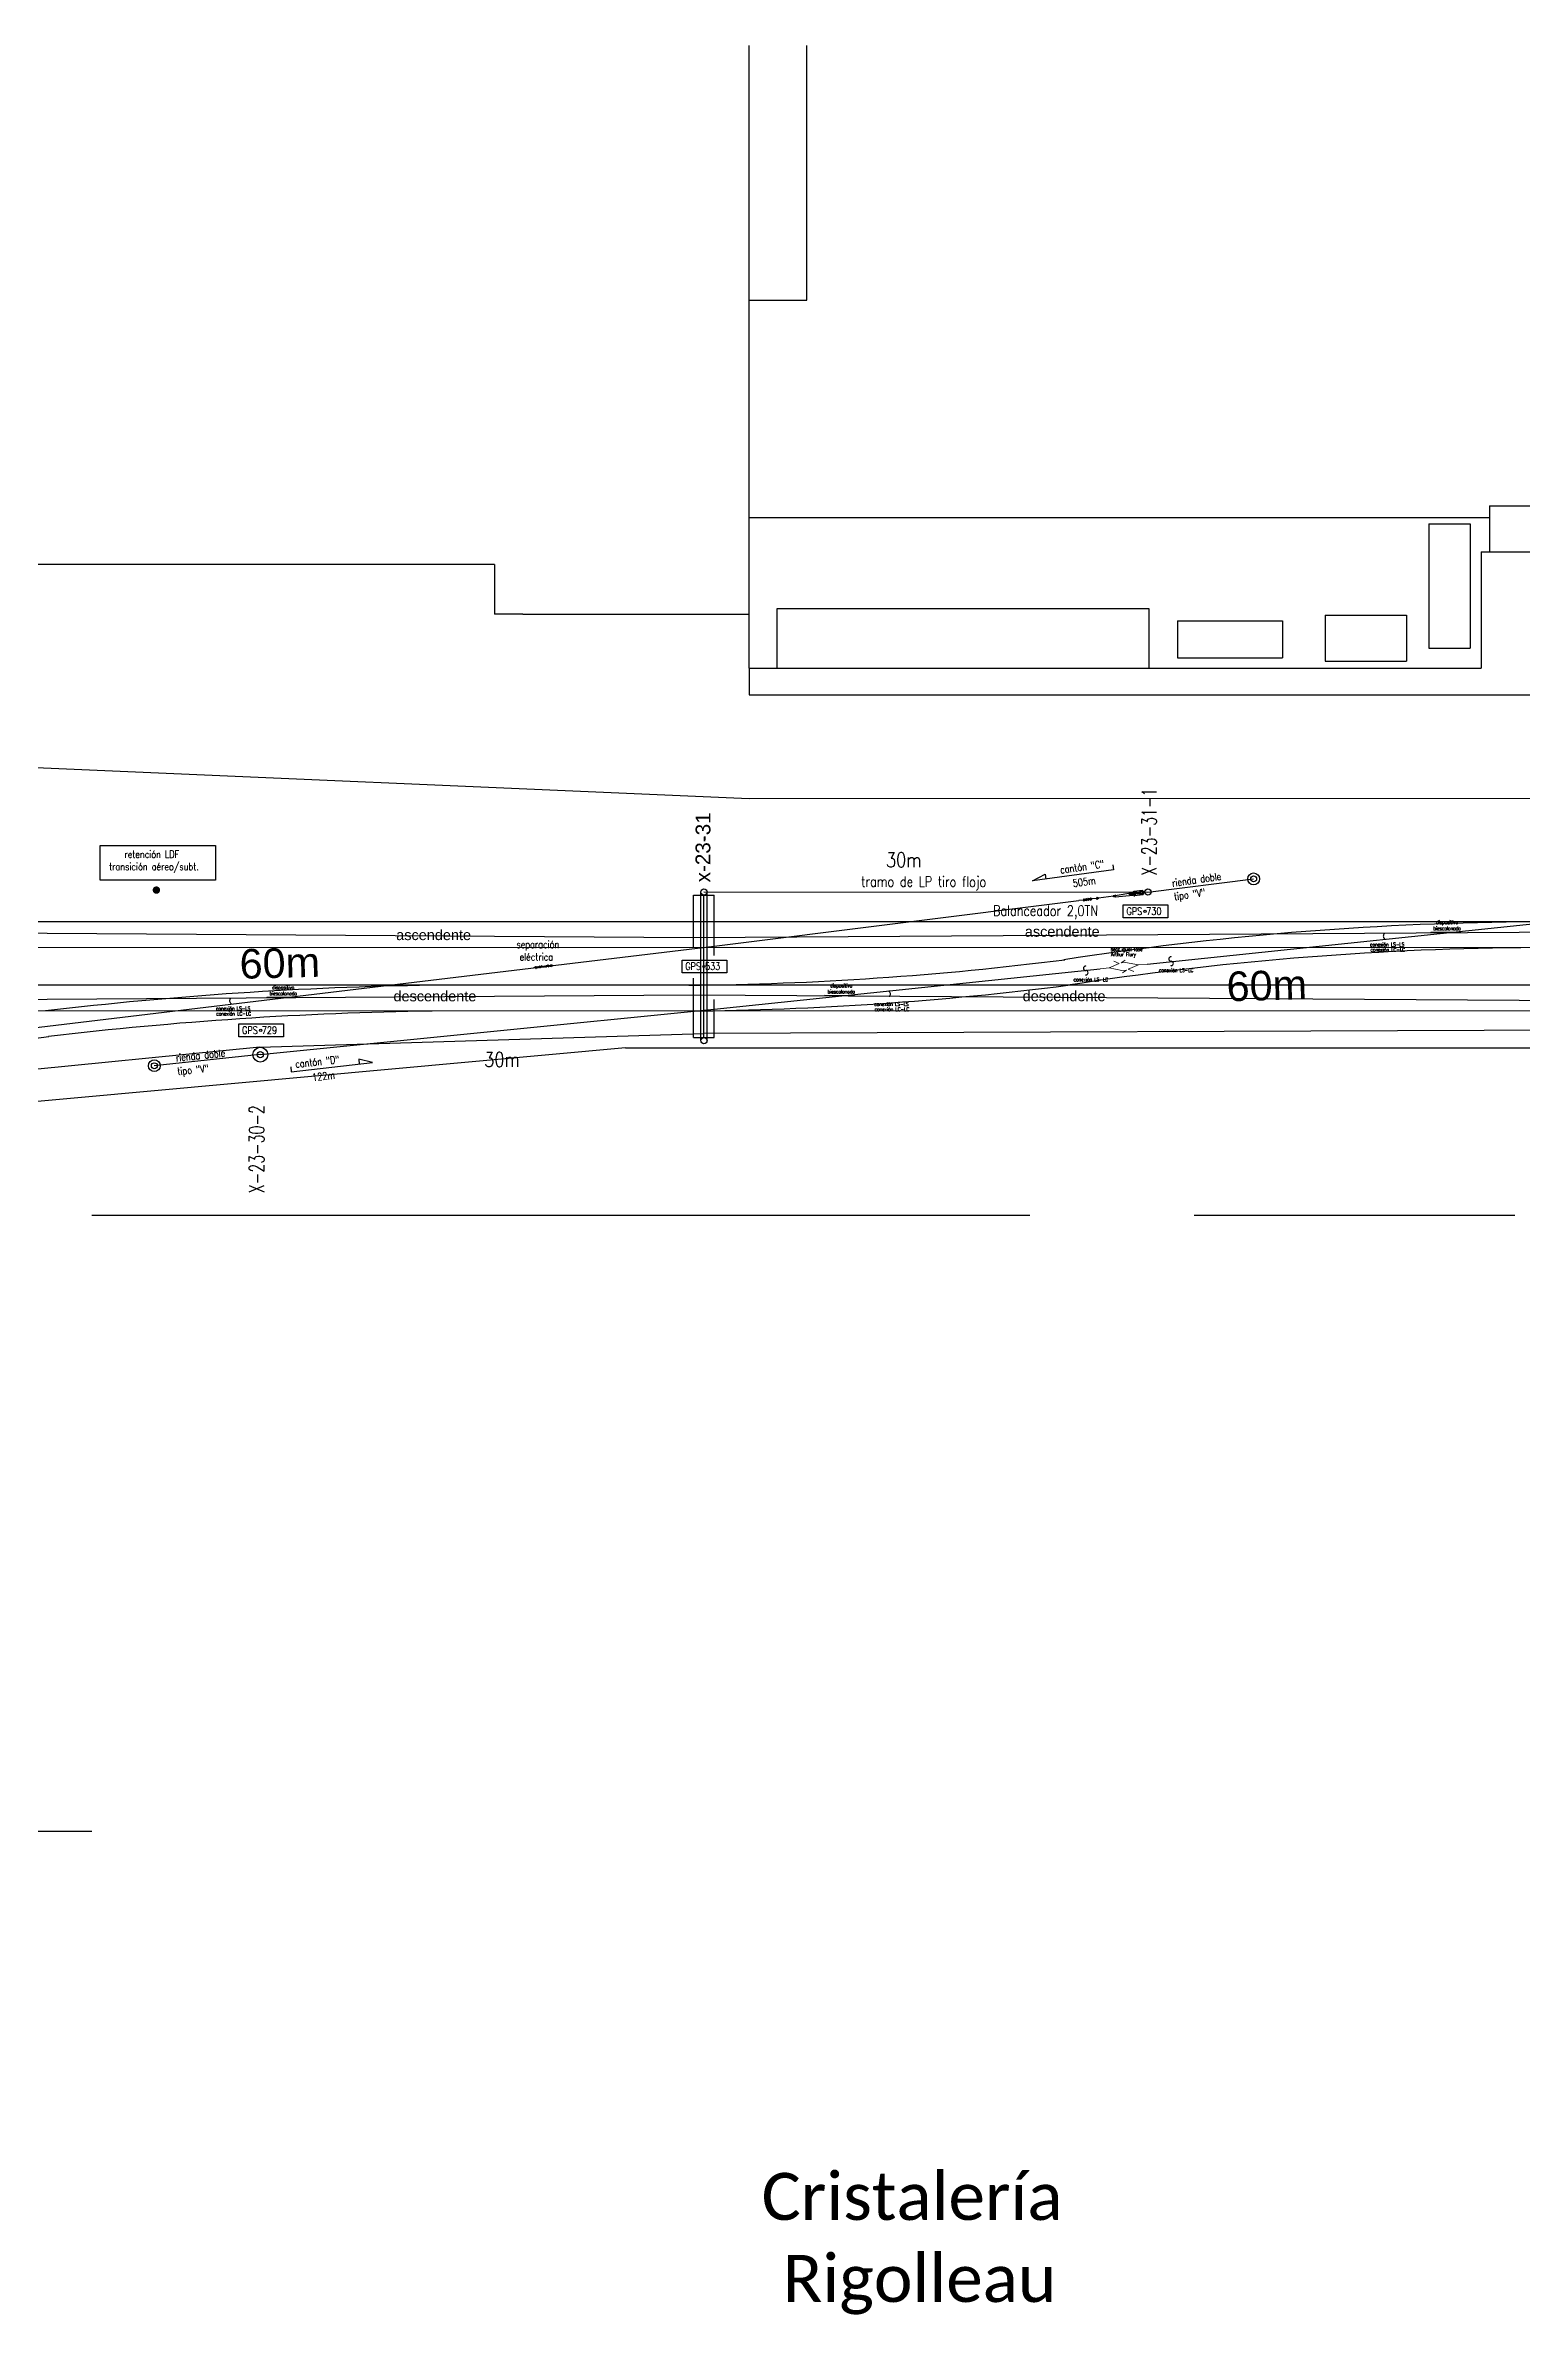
# Model space of a CAD drawing. Header units: millimetres. Extents: x 1022 to 1719, y 1617 to 1798.
# Drawn here: x 1560.1 to 1659.9, y 1619.3 to 1772.6 of the extents above; entities that cross this region are included whole.
import ezdxf

# ---------------------------------------------------------------- set-up
doc = ezdxf.new("R2010")
doc.units = ezdxf.units.MM
doc.linetypes.add('CENTER', pattern=[50.8, 31.75, -6.35, 6.35, -6.35])
doc.layers.add('02 L d C', color=7, linetype='Continuous', lineweight=5)
for name, color, linetype in [('CALLES', 8, 'Continuous'), ('EDIFICIOS', 8, 'Continuous'), ('LINEA_02', 8, 'Continuous'), ('longitud vano', 7, 'Continuous'), ('n° de postación', 1, 'Continuous'), ('pórticos', 4, 'Continuous'), ('seccionador misma fase', 7, 'Continuous'), ('textos', 7, 'Continuous'), ('Textos catenaria', 7, 'Continuous'), ('vías', 8, 'Continuous')]:
    doc.layers.add(name, color=color, linetype=linetype)
doc.styles.add('progresivas', font='calibri.ttf')
doc.styles.add('ROMANS', font='arial.ttf', dxfattribs={"width": 0.7})
doc.styles.add('SIMPLEX', font='simplex.shx', dxfattribs={"width": 0.75})
doc.linetypes.add('ZIGZAG', pattern='A,0.00254,-5.08,[131,ltypeshp.shx,S=5.08,R=0,X=-5.08,Y=0],-10.16,[131,ltypeshp.shx,S=5.08,R=180,X=5.08,Y=0],-5.08', length=20.32254)

# ---------------------------------------------------------------- blocks, each defined once
blk = doc.blocks.new('secc Arthur Flury')
at = {"layer": 'seccionador misma fase', "lineweight": 18}
for p, q in [((0, 0), (0.61, 0)), ((0.61, 0), (1.32, 0.22)), ((0.61, 0), (1.45, -0.26)), ((1.32, 0.22), (0.96, 0.42)), ((1.45, 0.26), (1.74, 0.42)), ((1.45, 0.26), (1.75, 0.26)), ((2.59, 0), (1.75, 0.26)), ((2.59, 0), (1.88, -0.22)), ((2.59, 0), (3.2, 0)), ((1.75, -0.26), (1.45, -0.26)), ((1.75, -0.26), (1.46, -0.42)), ((1.88, -0.22), (2.24, -0.42))]:
    blk.add_line(p, q, dxfattribs=at)
blk = doc.blocks.new('Separación de fase 2 aisladores orgánicos 33kV')
for p, q in [((0, 20), (0, -20)), ((7, 20), (0, 20)), ((8, 19), (8, -19)), ((67, 24), (10, 16)), ((68, 25), (68, 25)), ((69, 26), (99, 26)), ((70, -12), (70, 12)), ((150, 17), (75, 17)), ((95, 8), (95, -8)), ((95, 8), (225, 8)), ((150, 27), (100, 27)), ((100, 27), (100, 27)), ((150, 27), (150, 17)), ((169, 19), (169, 9)), ((169, 19), (229, 19)), ((169, 9), (229, 9)), ((187, 9), (187, 8)), ((203, 9), (203, 8)), ((225, 8), (225, -8)), ((229, 19), (232, 16)), ((229, 9), (229, -10)), ((232, 16), (292, 16)), ((292, 16), (292, -16)), ((297, 16), (324, 16)), ((297, 16), (297, -16)), ((327, 52), (324, 16)), ((324, 16), (324, -16)), ((332, 52), (334, 16)), ((334, 16), (356, 16)), ((334, 16), (334, -16)), ((359, 52), (356, 16)), ((356, 16), (356, -16)), ((364, 52), (366, 16)), ((366, 16), (388, 16)), ((366, 16), (366, -16)), ((391, 52), (388, 16)), ((388, 16), (388, -16)), ((396, 52), (398, 16)), ((398, 16), (420, 16)), ((398, 16), (398, -16)), ((423, 52), (420, 16)), ((420, 16), (420, -16)), ((428, 52), (430, 16)), ((430, 16), (452, 16)), ((430, 16), (430, -16)), ((455, 52), (452, 16)), ((452, 16), (452, -16)), ((460, 52), (462, 16)), ((462, 16), (484, 16)), ((462, 16), (462, -16)), ((487, 52), (484, 16)), ((484, 16), (484, -16)), ((492, 52), (494, 16)), ((494, 16), (516, 16)), ((494, 16), (494, -16)), ((519, 52), (516, 16)), ((516, 16), (516, -16)), ((524, 52), (526, 16)), ((526, 16), (553, 16)), ((526, 16), (526, -16)), ((553, 16), (553, -16)), ((558, 16), (618, 16)), ((558, 16), (558, -16)), ((634, 7), (618, 16)), ((694, 7), (634, 7)), ((642, 19), (642, 9)), ((642, 19), (702, 19)), ((642, 9), (702, 9)), ((668, 0), (668, 0)), ((694, 7), (694, -7)), ((702, 19), (705, 16)), ((702, 9), (702, -10)), ((705, 16), (765, 16)), ((765, 16), (765, -16)), ((770, 16), (797, 16)), ((770, 16), (770, -16)), ((800, 52), (797, 16)), ((797, 16), (797, -16)), ((805, 52), (807, 16)), ((807, 16), (829, 16)), ((807, 16), (807, -16)), ((832, 52), (829, 16)), ((829, 16), (829, -16)), ((837, 52), (839, 16)), ((839, 16), (861, 16)), ((839, 16), (839, -16)), ((864, 52), (861, 16)), ((861, 16), (861, -16)), ((869, 52), (871, 16)), ((871, 16), (893, 16)), ((871, 16), (871, -16)), ((896, 52), (893, 16)), ((893, 16), (893, -16)), ((901, 52), (903, 16)), ((903, 16), (925, 16)), ((903, 16), (903, -16)), ((928, 52), (925, 16)), ((925, 16), (925, -16)), ((933, 52), (935, 16)), ((935, 16), (957, 16)), ((935, 16), (935, -16)), ((960, 52), (957, 16)), ((957, 16), (957, -16)), ((965, 52), (967, 16)), ((967, 16), (989, 16)), ((967, 16), (967, -16)), ((992, 52), (989, 16)), ((989, 16), (989, -16)), ((997, 52), (999, 16)), ((999, 16), (1026, 16)), ((999, 16), (999, -16)), ((1026, 16), (1026, -16)), ((1031, 16), (1091, 16)), ((1031, 16), (1031, -16)), ((1107, 7), (1091, 16)), ((1167, 7), (1107, 7)), ((1116, 27), (1116, 17)), ((1116, 27), (1166, 27)), ((1116, 17), (1131, 17)), ((1130, 27), (1130, 17)), ((1141, 0), (1141, 0)), ((1151, 17), (1191, 17)), ((1152, 27), (1152, 17)), ((1166, 27), (1166, 27)), ((1197, 26), (1167, 26)), ((1167, 7), (1167, -7)), ((1196, -12), (1196, 12)), ((1198, 25), (1198, 25)), ((1199, 24), (1256, 16)), ((1258, 19), (1258, -19)), ((1259, 20), (1266, 20)), ((1266, 20), (1266, -20)), ((7, -20), (0, -20)), ((67, -24), (10, -16)), ((68, -25), (68, -25)), ((69, -26), (99, -26)), ((150, -17), (75, -17)), ((95, -8), (225, -8)), ((100, -28), (100, -27)), ((150, -28), (100, -28)), ((150, -28), (150, -17)), ((169, -10), (169, -20)), ((169, -10), (229, -10)), ((169, -20), (229, -20)), ((187, -8), (187, -10)), ((187, -20), (187, -31)), ((187, -31), (203, -31)), ((203, -8), (203, -10)), ((203, -20), (203, -31)), ((229, -20), (232, -16)), ((232, -16), (292, -16)), ((297, -16), (324, -16)), ((327, -53), (324, -16)), ((332, -53), (334, -16)), ((334, -16), (356, -16)), ((359, -53), (356, -16)), ((364, -53), (366, -16)), ((366, -16), (388, -16)), ((391, -53), (388, -16)), ((396, -53), (398, -16)), ((398, -16), (420, -16)), ((423, -53), (420, -16)), ((428, -53), (430, -16)), ((430, -16), (452, -16)), ((455, -53), (452, -16)), ((460, -53), (462, -16)), ((462, -16), (484, -16)), ((487, -53), (484, -16)), ((492, -53), (494, -16)), ((494, -16), (516, -16)), ((519, -53), (516, -16)), ((524, -53), (526, -16)), ((526, -16), (553, -16)), ((558, -16), (618, -16)), ((634, -7), (618, -16)), ((694, -7), (634, -7)), ((642, -10), (642, -20)), ((642, -10), (702, -10)), ((642, -20), (702, -20)), ((660, -20), (660, -31)), ((660, -31), (676, -31)), ((676, -20), (676, -31)), ((702, -20), (705, -16)), ((705, -16), (765, -16)), ((770, -16), (797, -16)), ((800, -53), (797, -16)), ((805, -53), (807, -16)), ((807, -16), (829, -16)), ((832, -53), (829, -16)), ((837, -53), (839, -16)), ((839, -16), (861, -16)), ((864, -53), (861, -16)), ((869, -53), (871, -16)), ((871, -16), (893, -16)), ((896, -53), (893, -16)), ((901, -53), (903, -16)), ((903, -16), (925, -16)), ((928, -53), (925, -16)), ((933, -53), (935, -16)), ((935, -16), (957, -16)), ((960, -53), (957, -16)), ((965, -53), (967, -16)), ((967, -16), (989, -16)), ((992, -53), (989, -16)), ((997, -53), (999, -16)), ((999, -16), (1026, -16)), ((1031, -16), (1091, -16)), ((1107, -7), (1091, -16)), ((1167, -7), (1107, -7)), ((1116, -28), (1116, -17)), ((1116, -17), (1131, -17)), ((1116, -28), (1166, -28)), ((1130, -28), (1130, -17)), ((1151, -17), (1191, -17)), ((1152, -28), (1152, -17)), ((1166, -28), (1166, -27)), ((1197, -26), (1167, -26)), ((1198, -25), (1198, -25)), ((1199, -24), (1256, -16)), ((1259, -20), (1266, -20))]:
    blk.add_line(p, q)
at = {"linetype": 'Continuous'}
for p, q in [((110, 40), (108, 39)), ((108, 28), (108, 39)), ((142, 28), (108, 28)), ((110, 40), (140, 40)), ((110, 28), (110, 27)), ((116, 28), (116, 39)), ((116, 17), (116, 8)), ((134, 28), (134, 39)), ((134, 8), (134, 17)), ((142, 39), (140, 40)), ((140, 27), (140, 28)), ((142, 28), (142, 39)), ((1124, 39), (1126, 40)), ((1124, 28), (1124, 39)), ((1124, 28), (1158, 28)), ((1156, 40), (1126, 40)), ((1126, 27), (1126, 28)), ((1131, -28), (1131, 27)), ((1132, 28), (1132, 39)), ((1132, -28), (1132, 27)), ((1150, 28), (1150, 39)), ((1150, 27), (1150, -28)), ((1151, 27), (1151, -28)), ((1156, 40), (1158, 39)), ((1156, 28), (1156, 27)), ((1158, 28), (1158, 39)), ((108, -29), (110, -28)), ((108, -29), (108, -42)), ((108, -42), (110, -44)), ((110, -44), (140, -44)), ((115, -44), (115, -70)), ((115, -70), (135, -70)), ((115, -70), (116, -72)), ((115, -70), (116, -72)), ((116, -8), (116, -17)), ((116, -42), (116, -29)), ((116, -44), (116, -71)), ((116, -72), (134, -72)), ((123, -60), (127, -60)), ((123, -64), (127, -64)), ((134, -17), (134, -8)), ((134, -42), (134, -29)), ((134, -71), (134, -44)), ((134, -72), (135, -70)), ((135, -70), (135, -44)), ((140, -28), (142, -29)), ((140, -44), (142, -42)), ((142, -29), (142, -42)), ((1126, -28), (1124, -29)), ((1124, -29), (1124, -42)), ((1126, -44), (1124, -42)), ((1156, -44), (1126, -44)), ((1131, -70), (1131, -44)), ((1151, -70), (1131, -70)), ((1132, -72), (1131, -70)), ((1132, -42), (1132, -29)), ((1132, -71), (1132, -44)), ((1150, -72), (1132, -72)), ((1143, -60), (1139, -60)), ((1143, -64), (1139, -64)), ((1149, -42), (1149, -29)), ((1150, -44), (1150, -71)), ((1151, -70), (1150, -72)), ((1151, -70), (1150, -72)), ((1151, -44), (1151, -70)), ((1158, -29), (1156, -28)), ((1158, -42), (1156, -44)), ((1158, -29), (1158, -42))]:
    blk.add_line(p, q, dxfattribs=at)
at = {"linetype": 'CENTER'}
for p, q in [((119, -62), (131, -62)), ((1147, -62), (1135, -62))]:
    blk.add_line(p, q, dxfattribs=at)
for centre in [(195, 0), (668, 0)]:
    blk.add_circle(centre, 0.195)
for centre, radius, start, end in [((7, 19), 1, 359.99999, 89.99999), ((10, 18), 2, 179.99999, 275.49999), ((67, 25), 1, 275.49999, 359.99999), ((69, 25), 1, 89.99999, 179.99999), ((75, 12), 5, 89.99999, 179.99999), ((99, 27), 1, 269.99999, 349.99999), ((195, 19), 13.6, 359.99999, 179.99999), ((295, 16), 2.5, 359.99999, 179.99999), ((329, 52), 2.5, 359.99999, 179.99999), ((361, 52), 2.5, 359.99999, 179.99999), ((393, 52), 2.5, 359.99999, 179.99999), ((425, 52), 2.5, 359.99999, 179.99999), ((457, 52), 2.5, 359.99999, 179.99999), ((489, 52), 2.5, 359.99999, 179.99999), ((521, 52), 2.5, 359.99999, 179.99999), ((556, 16), 2.5, 359.99999, 179.99999), ((668, 19), 13.6, 359.99999, 179.99999), ((768, 16), 2.5, 359.99999, 179.99999), ((802, 52), 2.5, 359.99999, 179.99999), ((834, 52), 2.5, 359.99999, 179.99999), ((866, 52), 2.5, 359.99999, 179.99999), ((898, 52), 2.5, 359.99999, 179.99999), ((930, 52), 2.5, 359.99999, 179.99999), ((962, 52), 2.5, 359.99999, 179.99999), ((994, 52), 2.5, 359.99999, 179.99999), ((1029, 16), 2.5, 359.99999, 179.99999), ((1167, 27), 1, 189.99999, 269.99999), ((1191, 12), 5, 359.99999, 89.99999), ((1197, 25), 1, 359.99999, 89.99999), ((1199, 25), 1, 179.99999, 264.49999), ((1256, 18), 2, 264.49999, 359.99999), ((1259, 19), 1, 89.99999, 179.99999), ((7, -19), 1, 269.99999, 359.99999), ((10, -18), 2, 84.49999, 179.99999), ((67, -25), 1, 359.99999, 84.49999), ((69, -25), 1, 179.99999, 269.99999), ((75, -12), 5, 179.99999, 269.99999), ((99, -27), 1, 9.99999, 89.99999), ((295, -16), 2.5, 179.99999, 359.99999), ((329, -53), 2.5, 179.99999, 359.99999), ((361, -53), 2.5, 179.99999, 359.99999), ((393, -53), 2.5, 179.99999, 359.99999), ((425, -53), 2.5, 179.99999, 359.99999), ((457, -53), 2.5, 179.99999, 359.99999), ((489, -53), 2.5, 179.99999, 359.99999), ((521, -53), 2.5, 179.99999, 359.99999), ((556, -16), 2.5, 179.99999, 359.99999), ((768, -16), 2.5, 179.99999, 359.99999), ((802, -53), 2.5, 179.99999, 359.99999), ((834, -53), 2.5, 179.99999, 359.99999), ((866, -53), 2.5, 179.99999, 359.99999), ((898, -53), 2.5, 179.99999, 359.99999), ((930, -53), 2.5, 179.99999, 359.99999), ((962, -53), 2.5, 179.99999, 359.99999), ((994, -53), 2.5, 179.99999, 359.99999), ((1029, -16), 2.5, 179.99999, 359.99999), ((1167, -27), 1, 89.99999, 169.99999), ((1191, -12), 5, 269.99999, 359.99999), ((1197, -25), 1, 269.99999, 359.99999), ((1199, -25), 1, 95.49999, 179.99999), ((1256, -18), 2, 359.99999, 95.49999), ((1259, -19), 1, 179.99999, 269.99999)]:
    blk.add_arc(centre, radius, start, end)
at = {"linetype": 'Continuous'}
for centre, radius, start, end in [((112, -35), 7.55, 55.61574, 124.38424), ((112, -36), 7.55, 235.61574, 304.38424), ((125, -56), 28.2, 72.41204, 107.58795), ((125, -15), 28.2, 252.41204, 287.58795), ((123, -62), 2, 89.74766, 270.25236), ((127, -62), 2, 269.64313, 90.00001), ((138, -35), 7.55, 55.61574, 124.38424), ((138, -36), 7.55, 235.61574, 304.38424), ((1128, -35), 7.55, 55.61574, 124.38424), ((1128, -36), 7.55, 235.61574, 304.38424), ((1141, -56), 28.2, 72.41204, 107.58795), ((1141, -15), 28.2, 252.41204, 287.58795), ((1139, -62), 2, 89.99998, 270.35685), ((1143, -62), 2, 269.74763, 90.25233), ((1154, -35), 7.55, 55.61574, 124.38424), ((1154, -36), 7.55, 235.61574, 304.38424)]:
    blk.add_arc(centre, radius, start, end, dxfattribs=at)
for points, knots in [([(108, 39), (108, 39), (109, 39), (110, 40), (111, 40), (112, 40)], [0, 0, 0, 0, 0.211362, 0.6030755, 1, 1, 1, 1]), ([(112, 40), (112, 40), (114, 40), (115, 39), (116, 39)], [0, 0, 0, 0, 0.2323679, 1, 1, 1, 1]), ([(116, 39), (118, 39), (121, 40), (124, 40), (125, 40)], [0, 0, 0, 0, 0.4954575, 1, 1, 1, 1]), ([(125, 40), (125, 40), (127, 40), (130, 40), (132, 39), (134, 39)], [0, 0, 0, 0, 0.0700982, 0.5307884, 1, 1, 1, 1]), ([(134, 39), (134, 39), (136, 40), (137, 40), (138, 40)], [0, 0, 0, 0, 0.4954609, 1, 1, 1, 1]), ([(138, 40), (138, 40), (139, 40), (140, 40), (142, 39), (142, 39)], [0, 0, 0, 0, 0.0700963, 0.5307897, 1, 1, 1, 1]), ([(1128, 40), (1128, 40), (1127, 40), (1126, 40), (1124, 39), (1124, 39)], [0, 0, 0, 0, 0.0700963, 0.5307897, 1, 1, 1, 1]), ([(1132, 39), (1132, 39), (1130, 40), (1129, 40), (1128, 40)], [0, 0, 0, 0, 0.4954609, 1, 1, 1, 1]), ([(1141, 40), (1141, 40), (1139, 40), (1136, 40), (1134, 39), (1132, 39)], [0, 0, 0, 0, 0.0700982, 0.5307884, 1, 1, 1, 1]), ([(1150, 39), (1148, 39), (1145, 40), (1142, 40), (1141, 40)], [0, 0, 0, 0, 0.4954575, 1, 1, 1, 1]), ([(1154, 40), (1154, 40), (1152, 40), (1151, 39), (1150, 39)], [0, 0, 0, 0, 0.2323679, 1, 1, 1, 1]), ([(1158, 39), (1158, 39), (1157, 39), (1156, 40), (1155, 40), (1154, 40)], [0, 0, 0, 0, 0.211362, 0.6030755, 1, 1, 1, 1])]:
    blk.add_open_spline(points, degree=3, knots=knots, dxfattribs=at)
blk = doc.blocks.new('biescalonado')
at = {"color": 4}
for p, q in [((0.03, 0.04), (0, 0)), ((1.7, -1.06), (1.67, -1.1))]:
    blk.add_line(p, q, dxfattribs=at)
at = {"color": 4, "const_width": 0.0125}
for points in [[(-0.01, 0, 1), (0.01, 0, 1)], [(1.66, -1.1, 1), (1.67, -1.1, 1)]]:
    blk.add_lwpolyline(points, format="xyb", close=True, dxfattribs=at)
at = {"layer": '02 L d C', "color": 4}
blk.add_line((0.03, 0.04), (1.7, -1.06), dxfattribs=at)
blk = doc.blocks.new('Balanceador vista superior')
at = {"color": 3}
for p, q in [((-0.89, -0.32), (-0.95, 0.05)), ((-0.37, 0.09), (-0.94, 0.02)), ((-0.26, 0.01), (-0.55, -0.03)), ((-0.49, 0.06), (-0.54, 0.05)), ((-0.49, 0.05), (-0.54, 0.04)), ((-0.54, 0.04), (-0.53, -0.02)), ((-0.36, 0), (-0.49, 0.06)), ((-0.48, -0.01), (-0.49, 0.05)), ((-0.36, 0), (-0.37, 0.09)), ((-0.28, 0.01), (-0.37, 0.09)), ((-0.3, -0.1), (-0.31, 0.01)), ((-0.25, -0.09), (-0.26, 0.01)), ((-4.64, -0.67), (-4.65, -0.67)), ((-4.63, -0.66), (-4.64, -0.66)), ((-4.64, -0.67), (-4.64, -0.66)), ((-4.63, -0.67), (-4.64, -0.67)), ((-4.34, -0.63), (-4.63, -0.67)), ((-4.35, -0.62), (-4.34, -0.62)), ((-4.35, -0.63), (-4.34, -0.63)), ((-4.34, -0.62), (-4.32, -0.62)), ((-4.33, -0.62), (-4.34, -0.62)), ((-4.34, -0.63), (-4.34, -0.62)), ((-4.33, -0.63), (-4.34, -0.63)), ((-4.31, -0.69), (-4.33, -0.56)), ((-4.24, -0.58), (-4.28, -0.58)), ((-4.23, -0.64), (-4.27, -0.65)), ((-4.19, -0.59), (-4.22, -0.6)), ((-4.18, -0.61), (-4.22, -0.62)), ((-4.17, -0.67), (-4.19, -0.54)), ((-4.19, -0.6), (-4.18, -0.6)), ((-4.1, -0.56), (-4.13, -0.56)), ((-4.09, -0.62), (-4.12, -0.63)), ((-4.04, -0.57), (-4.08, -0.58)), ((-4.04, -0.59), (-4.07, -0.6)), ((-4.05, -0.58), (-4.03, -0.58)), ((-4.02, -0.65), (-4.04, -0.52)), ((-3.95, -0.54), (-3.99, -0.54)), ((-3.95, -0.6), (-3.98, -0.61)), ((-3.9, -0.55), (-3.93, -0.56)), ((-3.9, -0.57), (-3.93, -0.58)), ((-3.88, -0.62), (-3.9, -0.5)), ((-3.9, -0.56), (-3.89, -0.56)), ((-3.81, -0.52), (-3.84, -0.52)), ((-3.8, -0.58), (-3.83, -0.58)), ((-3.75, -0.53), (-3.79, -0.54)), ((-3.75, -0.55), (-3.78, -0.56)), ((-3.47, -0.5), (-3.76, -0.54)), ((-3.46, -0.49), (-3.47, -0.5)), ((-3.46, -0.5), (-3.47, -0.5)), ((-3.46, -0.49), (-3.46, -0.49)), ((-3.46, -0.5), (-3.45, -0.5)), ((-3.46, -0.5), (-3.46, -0.5)), ((-3.44, -0.56), (-3.45, -0.43)), ((-3.37, -0.45), (-3.4, -0.46)), ((-3.36, -0.52), (-3.39, -0.52)), ((-3.31, -0.47), (-3.35, -0.47)), ((-3.31, -0.49), (-3.34, -0.49)), ((-2.31, -0.33), (-3.32, -0.48)), ((-2.23, -0.3), (-2.34, -0.31)), ((-2.34, -0.32), (-2.34, -0.31)), ((-2.3, -0.31), (-2.34, -0.32)), ((-2.23, -0.35), (-2.34, -0.36)), ((-2.29, -0.35), (-2.34, -0.36)), ((-2.34, -0.36), (-2.34, -0.36)), ((-2.32, -0.37), (-2.33, -0.3)), ((-2.29, -0.35), (-2.3, -0.31)), ((-2.23, -0.36), (-2.24, -0.28)), ((-2.21, -0.27), (-1.01, -0.05)), ((-2.2, -0.37), (-0.98, -0.23)), ((-2.18, -0.36), (-2.19, -0.27)), ((-0.6, -0.05), (-1.25, -0.14)), ((-0.59, -0.09), (-1.25, -0.18)), ((-1.24, -0.22), (-1.25, -0.14)), ((-0.59, -0.13), (-1.24, -0.22)), ((-0.86, -0.01), (-1.01, -0.03)), ((-1, -0.1), (-1.01, -0.03)), ((-0.86, -0.03), (-1, -0.08)), ((-0.98, -0.25), (-0.99, -0.18)), ((-0.83, -0.22), (-0.98, -0.21)), ((-0.83, -0.23), (-0.98, -0.25)), ((-0.33, -0.19), (-0.9, -0.28)), ((-0.85, -0.08), (-0.86, -0.01)), ((-0.83, -0.23), (-0.84, -0.16)), ((-0.59, -0.13), (-0.6, -0.05)), ((-0.54, -0.13), (-0.55, -0.03)), ((-0.25, -0.09), (-0.54, -0.13)), ((-0.53, -0.02), (-0.48, -0.01)), ((-0.52, -0.14), (-0.46, -0.13)), ((-0.51, -0.19), (-0.52, -0.14)), ((-0.46, -0.18), (-0.51, -0.19)), ((-0.46, -0.19), (-0.51, -0.2)), ((-0.34, -0.1), (-0.46, -0.19)), ((-0.46, -0.13), (-0.46, -0.18)), ((-0.33, -0.19), (-0.34, -0.1)), ((-0.33, -0.19), (-0.27, -0.09)), ((-0.23, -0.03), (-0.26, -0.01)), ((-0.25, -0.06), (-0.23, -0.03)), ((-0.21, -0.03), (-0.23, -0.03))]:
    blk.add_line(p, q, dxfattribs=at)
blk.add_circle((0, 0), 0.00196, dxfattribs=at)
for centre, radius, start, end in [((-4.33, -0.63), 0.0672, 54.834, 92.1887), ((-4.33, -0.62), 0.0672, 284.2073, 321.5619), ((-4.33, -0.63), 0.0739, 11.7462, 52.4887), ((-4.33, -0.62), 0.0739, 323.9072, 4.6497), ((-4.25, -0.62), 0.038, 11.453, 73.3746), ((-4.26, -0.61), 0.038, 303.0213, 4.9429), ((-4.18, -0.6), 0.0672, 54.834, 92.1887), ((-4.18, -0.6), 0.0672, 284.2073, 321.5619), ((-4.19, -0.61), 0.0739, 11.7462, 52.4887), ((-4.19, -0.6), 0.0739, 323.9072, 4.6497), ((-4.11, -0.59), 0.038, 11.453, 73.3746), ((-4.11, -0.59), 0.038, 303.0213, 4.9429), ((-4.04, -0.58), 0.0672, 54.834, 92.1887), ((-4.04, -0.58), 0.0672, 284.2073, 321.5619), ((-4.04, -0.59), 0.0739, 11.7462, 52.4887), ((-4.05, -0.58), 0.0739, 323.9072, 4.6497), ((-3.97, -0.57), 0.038, 11.453, 73.3746), ((-3.97, -0.57), 0.038, 303.0213, 4.9429), ((-3.89, -0.56), 0.0672, 54.834, 92.1887), ((-3.89, -0.56), 0.0672, 284.2073, 321.5619), ((-3.9, -0.57), 0.0739, 11.7462, 52.4887), ((-3.9, -0.56), 0.0739, 323.9072, 4.6497), ((-3.82, -0.55), 0.038, 11.453, 73.3746), ((-3.82, -0.55), 0.038, 303.0213, 4.9429), ((-3.45, -0.5), 0.0672, 54.834, 92.1887), ((-3.45, -0.5), 0.0672, 284.2073, 321.5619), ((-3.46, -0.5), 0.0739, 11.7462, 52.4887), ((-3.46, -0.49), 0.0739, 323.9072, 4.6497), ((-3.38, -0.49), 0.038, 11.453, 73.3746), ((-3.38, -0.48), 0.038, 303.0213, 4.9429), ((-2.21, -0.28), 0.024, 8.198, 188.198), ((-2.2, -0.36), 0.024, 188.198, 8.198)]:
    blk.add_arc(centre, radius, start, end, dxfattribs=at)

msp = doc.modelspace()

# ---------------------------------------------------------------- linework, layer by layer
at = {"color": 7}
for p, q in [((1632.24, 1716.935), (1626.771, 1716.18)), ((1626.771, 1716.18), (1627.612, 1716.642)), ((1627.612, 1716.642), (1627.659, 1716.303)), ((1632.193, 1717.275), (1632.24, 1716.935)), ((1582.162, 1703.898), (1581.232, 1704.137)), ((1581.232, 1704.137), (1581.271, 1703.797)), ((1576.638, 1703.615), (1576.676, 1703.274)), ((1576.676, 1703.274), (1582.162, 1703.898))]:
    msp.add_line(p, q, dxfattribs=at)
for p, q in [((1634.561, 1715.425), (1641.706, 1716.314)), ((1632.898, 1714.55), (1635.91, 1714.55)), ((1632.898, 1713.688), (1632.898, 1714.55)), ((1635.91, 1713.687), (1632.898, 1713.688)), ((1635.91, 1714.55), (1635.91, 1713.687)), ((1654.669, 1712.716), (1654.669, 1712.666)), ((1603.087, 1710.828), (1606.098, 1710.828)), ((1603.087, 1709.965), (1603.087, 1710.828)), ((1606.098, 1710.828), (1606.098, 1709.965)), ((1606.098, 1709.965), (1603.087, 1709.965)), ((1576.021, 1708.317), (1576.021, 1708.267)), ((1613.73, 1708.439), (1613.73, 1708.389)), ((1573.136, 1706.509), (1576.147, 1706.509)), ((1573.136, 1705.646), (1573.136, 1706.509)), ((1576.147, 1705.646), (1573.136, 1705.646)), ((1574.561, 1704.937), (1604.561, 1705.875)), ((1576.147, 1706.509), (1576.147, 1705.646)), ((1665.239, 1706.095), (1604.561, 1705.875)), ((1574.561, 1704.937), (1544.561, 1701.972)), ((1574.583, 1704.438), (1567.422, 1703.685))]:
    msp.add_line(p, q)
at = {"color": 11, "linetype": 'ZIGZAG', "ltscale": 0.02}
msp.add_line((1604.561, 1715.435), (1634.561, 1715.425), dxfattribs=at)
msp.add_lwpolyline([(1563.762, 1718.561), (1571.545, 1718.561), (1571.545, 1716.219), (1563.762, 1716.219)], close=True)
at = {"color": 7, "const_width": 0.25}
msp.add_lwpolyline([(1567.436, 1715.556, 1), (1567.686, 1715.556, 1)], format="xyb", close=True, dxfattribs=at)
at = {"color": 3}
for points in [[(1634.523, 1710.561), (1665.94, 1713.843), (1695.24, 1715.544)], [(1574.583, 1704.438), (1605.261, 1707.504), (1631.341, 1710.229)]]:
    msp.add_lwpolyline(points, dxfattribs=at)
at = {"const_width": 0.05}
for points in [[(1650.565, 1712.622, -1), (1650.515, 1712.616, -1)], [(1650.574, 1712.268, -1), (1650.524, 1712.262, -1)], [(1630.325, 1710.423, 1), (1630.375, 1710.424, 1)], [(1636.091, 1711.053, 1), (1636.14, 1711.055, 1)], [(1636.112, 1710.447, 1), (1636.162, 1710.449, 1)], [(1617.039, 1708.729, 1), (1617.089, 1708.729, 1)], [(1630.347, 1709.817, 1), (1630.397, 1709.818, 1)], [(1572.587, 1708.234, -1), (1572.538, 1708.222, -1)], [(1572.633, 1707.883, -1), (1572.584, 1707.871, -1)], [(1617.075, 1708.377, 1), (1617.125, 1708.377, 1)]]:
    msp.add_lwpolyline(points, format="xyb", close=True, dxfattribs=at)
for centre, radius in [((1641.706, 1716.314), 0.4), ((1641.706, 1716.314), 0.2), ((1634.372, 1714.118), 0.0747), ((1604.561, 1710.395), 0.0747), ((1574.61, 1706.076), 0.0747), ((1567.422, 1703.685), 0.4), ((1574.583, 1704.438), 0.5), ((1567.422, 1703.685), 0.2)]:
    msp.add_circle(centre, radius)
at = {"color": 4}
for centre in [(1634.561, 1715.425), (1574.583, 1704.438)]:
    msp.add_circle(centre, 0.21, dxfattribs=at)
for centre, radius, start, end in [((1650.714, 1712.446), 0.245, 135.08363, 227.73279), ((1630.356, 1710.272), 0.152, 92.03299, 272.03299), ((1630.366, 1709.969), 0.152, 272.03299, 92.03299), ((1636.121, 1710.902), 0.152, 92.03299, 272.03299), ((1636.132, 1710.599), 0.152, 272.03299, 92.03299), ((1616.914, 1708.536), 0.245, 319.42442, 52.07357), ((1572.753, 1708.074), 0.245, 141.12887, 233.77803)]:
    msp.add_arc(centre, radius, start, end)
at = {"layer": 'CALLES'}
for p, q in [((1657.638, 1741.528), (1657.638, 1738.428)), ((1657.088, 1738.428), (1657.088, 1730.558)), ((1607.618, 1730.558), (1607.618, 1728.758)), ((1607.618, 1730.558), (1609.518, 1730.558)), ((1634.618, 1730.558), (1657.088, 1730.558)), ((1607.618, 1728.758), (1678.288, 1728.759)), ((1545.726, 1724.427), (1607.618, 1721.758)), ((1607.618, 1721.758), (1718.938, 1721.759)), ((1599.25, 1704.885), (1536.391, 1699.156)), ((1599.25, 1704.885), (1718.938, 1704.887)), ((1563.205, 1693.584), (1626.572, 1693.585)), ((1637.693, 1693.586), (1659.35, 1693.586)), ((1563.206, 1651.937), (1413.553, 1651.935))]:
    msp.add_line(p, q, dxfattribs=at)
at = {"layer": 'EDIFICIOS'}
for p, q in [((1607.618, 1755.428), (1607.618, 1772.647)), ((1611.518, 1755.428), (1611.518, 1772.647)), ((1607.618, 1755.428), (1611.518, 1755.428)), ((1657.638, 1741.528), (1718.938, 1741.529)), ((1653.538, 1740.308), (1656.338, 1740.308)), ((1653.538, 1740.308), (1653.538, 1731.908)), ((1656.338, 1740.308), (1656.338, 1731.908)), ((1609.518, 1734.578), (1634.618, 1734.578)), ((1609.518, 1730.558), (1609.518, 1734.578)), ((1609.518, 1730.558), (1609.518, 1734.208)), ((1634.618, 1734.578), (1634.618, 1730.558)), ((1636.568, 1733.758), (1643.668, 1733.758)), ((1636.568, 1733.758), (1636.568, 1731.258)), ((1643.668, 1733.758), (1643.668, 1731.258)), ((1646.538, 1734.138), (1652.038, 1734.138)), ((1646.538, 1734.138), (1646.538, 1731.038)), ((1652.038, 1734.138), (1652.038, 1731.038)), ((1653.538, 1731.908), (1656.338, 1731.908)), ((1609.518, 1730.558), (1634.618, 1730.558)), ((1636.568, 1731.258), (1643.668, 1731.258)), ((1646.538, 1731.038), (1652.038, 1731.038))]:
    msp.add_line(p, q, dxfattribs=at)
at = {"layer": 'LINEA_02'}
for p, q in [((1607.618, 1740.728), (1607.618, 1755.428)), ((1607.618, 1740.728), (1634.618, 1740.728)), ((1607.618, 1730.558), (1607.618, 1740.728)), ((1634.618, 1740.728), (1653.538, 1740.728)), ((1653.538, 1740.728), (1656.338, 1740.728)), ((1656.338, 1740.728), (1657.638, 1740.728)), ((1657.088, 1738.428), (1678.288, 1738.429)), ((1590.418, 1737.557), (1546.718, 1737.557)), ((1590.418, 1737.557), (1590.418, 1734.207)), ((1592.318, 1734.207), (1590.418, 1734.207)), ((1592.318, 1734.207), (1607.618, 1734.208))]:
    msp.add_line(p, q, dxfattribs=at)
at = {"layer": 'pórticos', "color": 5}
for p, q in [((1603.861, 1711.688), (1603.861, 1715.225)), ((1603.861, 1715.225), (1605.261, 1715.225)), ((1605.261, 1711.125), (1605.261, 1715.225)), ((1603.861, 1705.585), (1603.861, 1709.605)), ((1605.261, 1705.585), (1605.261, 1708.155)), ((1603.861, 1705.585), (1605.261, 1705.585))]:
    msp.add_line(p, q, dxfattribs=at)
at = {"layer": 'pórticos'}
for p, q in [((1604.351, 1705.375), (1604.351, 1715.435)), ((1604.561, 1705.585), (1604.561, 1715.225)), ((1604.771, 1705.375), (1604.771, 1715.435))]:
    msp.add_line(p, q, dxfattribs=at)
for centre in [(1604.561, 1715.435), (1604.561, 1705.375)]:
    msp.add_circle(centre, 0.21, dxfattribs=at)
at = {"layer": 'vías', "color": 3}
for p, q in [((1605.261, 1711.778), (1629.902, 1714.845)), ((1544.561, 1704.489), (1605.261, 1711.778))]:
    msp.add_line(p, q, dxfattribs=at)
at = {"layer": 'vías'}
for p, q in [((1718.938, 1713.404), (1149.353, 1713.412)), ((1718.938, 1711.664), (1022.329, 1711.674)), ((1718.938, 1709.124), (1149.353, 1709.132)), ((1718.938, 1707.384), (1149.353, 1707.392))]:
    msp.add_line(p, q, dxfattribs=at)
at = {"layer": 'vías', "color": 1}
for p, q in [((1603.861, 1712.335), (1544.561, 1712.736)), ((1664.54, 1712.73), (1603.861, 1712.335)), ((1603.861, 1708.453), (1544.559, 1708.056)), ((1665.239, 1708.055), (1603.861, 1708.453))]:
    msp.add_line(p, q, dxfattribs=at)
at = {"layer": 'vías', "color": 5}
msp.add_line((1481.468, 1695.39), (1560.285, 1705.661), dxfattribs=at)
at = {"layer": 'vías', "color": 6}
for centre, radius, start, end in [((1661.981, 1499.265), 214.151, 90.59935, 98.88899), ((1661.981, 1499.265), 212.411, 90.59935, 98.88899), ((1601.498, 1926.958), 217.843, 270.53861, 277.23707), ((1601.498, 1926.958), 219.583, 270.53861, 277.23707)]:
    msp.add_arc(centre, radius, start, end, dxfattribs=at)
at = {"layer": 'vías', "color": 5}
for radius in [254.756, 253.016]:
    msp.add_arc((1590.022, 1454.398), radius, 90.86854, 96.75414, dxfattribs=at)

# ---------------------------------------------------------------- block references
at = {"color": 7, "rotation": 358.8974199394633}
msp.add_blockref('Balanceador vista superior', (1634.561, 1715.425), dxfattribs=at)
for name, p, rotation in [('biescalonado', (1653.67, 1712.659), 33.76322244561216), ('secc Arthur Flury', (1631.341, 1710.229), 5.963824321766393), ('biescalonado', (1575.023, 1708.26), 33.77404463440141), ('biescalonado', (1612.731, 1708.396), 33.01862899949218)]:
    msp.add_blockref(name, p, dxfattribs=dict(rotation=rotation))
at = {"xscale": 0.001000000000036834, "yscale": 0.001000000000036834, "zscale": 0.001000000000036834, "rotation": 6.847385201090818}
msp.add_blockref('Separación de fase 2 aisladores orgánicos 33kV', (1593.086, 1710.316), dxfattribs=at)

# ---------------------------------------------------------------- texts
at = {"layer": 'longitud vano', "style": 'ROMANS'}
for p in [(1573.21, 1709.559), (1639.904, 1708.039)]:
    msp.add_text('60m', height=2, rotation=1.50771, dxfattribs=at).set_placement(p)
at = {"layer": 'n° de postación', "style": 'ROMANS'}
msp.add_text('x-23-31', height=1, rotation=89.78027, dxfattribs=at).set_placement((1604.985, 1716.075))
at = {"layer": 'textos'}
for s, height, style, p in [('ascendente', 0.7, 'ROMANS', (1626.246, 1712.404)), ('ascendente', 0.7, 'ROMANS', (1583.766, 1712.177)), ('descendente', 0.7, 'ROMANS', (1583.581, 1708.037)), ('descendente', 0.7, 'ROMANS', (1626.098, 1708.046)), (' Cristalería', 3.18125, 'progresivas', (1607.339, 1625.675)), (' Rigolleau', 3.1812, 'progresivas', (1608.757, 1620.131))]:
    msp.add_text(s, height=height, dxfattribs=dict(at, style=style)).set_placement(p)
at = {"layer": 'Textos catenaria', "style": 'SIMPLEX'}
for s, height, rotation, width, p in [('X-23-31-1', 1, 90, 0.7, (1635.152, 1716.538)), ('tramo de LP tiro flojo', 0.7, 359.93487, 0.8, (1615.185, 1715.785)), ('cantón "C"', 0.5, 8.03198, 0.8, (1628.666, 1716.669)), ('505m', 0.5, 8.03198, 0.8, (1629.527, 1715.76)), ('rienda doble', 0.5, 8.2864, 0.8, (1636.233, 1715.778)), ('tipo "V"', 0.5, 8.2864, 0.8, (1636.365, 1714.866)), ('Balanceador 2,0TN', 0.7, 359.93487, 0.8, (1624.091, 1713.819)), ('GPS 730', 0.5, 359.99912, 0.8, (1633.111, 1713.88)), ('GPS 533', 0.5, 359.99912, 0.8, (1603.3, 1710.158)), ('GPS 729', 0.5, 359.99912, 0.8, (1573.349, 1705.838)), ('rienda doble', 0.5, 5.89594, 0.8, (1568.906, 1703.968)), ('cantón "D"', 0.5, 6.31767, 0.8, (1576.968, 1703.543)), ('tipo "V"', 0.5, 5.89594, 0.8, (1569.001, 1703.051)), ('122m', 0.5, 6.31767, 0.8, (1578.119, 1702.645)), ('X-23-30-2', 1, 90, 0.7, (1574.838, 1695.081))]:
    msp.add_text(s, height=height, rotation=rotation, dxfattribs=dict(at, width=width)).set_placement(p)
at = {"layer": 'Textos catenaria', "color": 7, "style": 'SIMPLEX', "width": 0.8}
for s, height, p in [('retención LDF', 0.5, (1565.399, 1717.729)), ('30m', 1, (1616.861, 1717.102)), ('transición aéreo/subt.', 0.5, (1564.364, 1716.894)), ('30m', 1, (1589.711, 1703.601))]:
    msp.add_text(s, height=height, dxfattribs=at).set_placement(p)
at = {"layer": 'Textos catenaria', "style": 'SIMPLEX'}
for s, height, width, p in [('dispositivo', 0.25, 0.7, (1654.038, 1713.252)), ('separación', 0.5, 0.8, (1591.889, 1711.637)), ('secc.igual fase', 0.25, 0.7, (1632.045, 1711.436)), ('conexión LS-LS', 0.25, 0.7, (1649.575, 1711.754)), ('conexión LC-LC', 0.25, 0.7, (1649.601, 1711.401)), ('biescalonado', 0.25, 0.7, (1653.857, 1712.846)), ('eléctrica', 0.5, 0.8, (1592.104, 1710.791)), ('Arthur Flury', 0.25, 0.7, (1632.07, 1711.083)), ('conexión LS-LC', 0.25, 0.7, (1635.305, 1710.015)), ('biescalonado', 0.25, 0.7, (1575.209, 1708.447)), ('dispositivo', 0.25, 0.7, (1575.39, 1708.853)), ('biescalonado', 0.25, 0.7, (1612.918, 1708.569)), ('dispositivo', 0.25, 0.7, (1613.099, 1708.976)), ('conexión LS-LC', 0.25, 0.7, (1629.54, 1709.385)), ('conexión LS-LS', 0.25, 0.7, (1571.59, 1707.432)), ('conexión LC-LC', 0.25, 0.7, (1571.615, 1707.079)), ('conexión LS-LS', 0.25, 0.7, (1616.073, 1707.728)), ('conexión LC-LC', 0.25, 0.7, (1616.098, 1707.375))]:
    msp.add_text(s, height=height, dxfattribs=dict(at, width=width)).set_placement(p)

doc.saveas('drawing.dxf')
